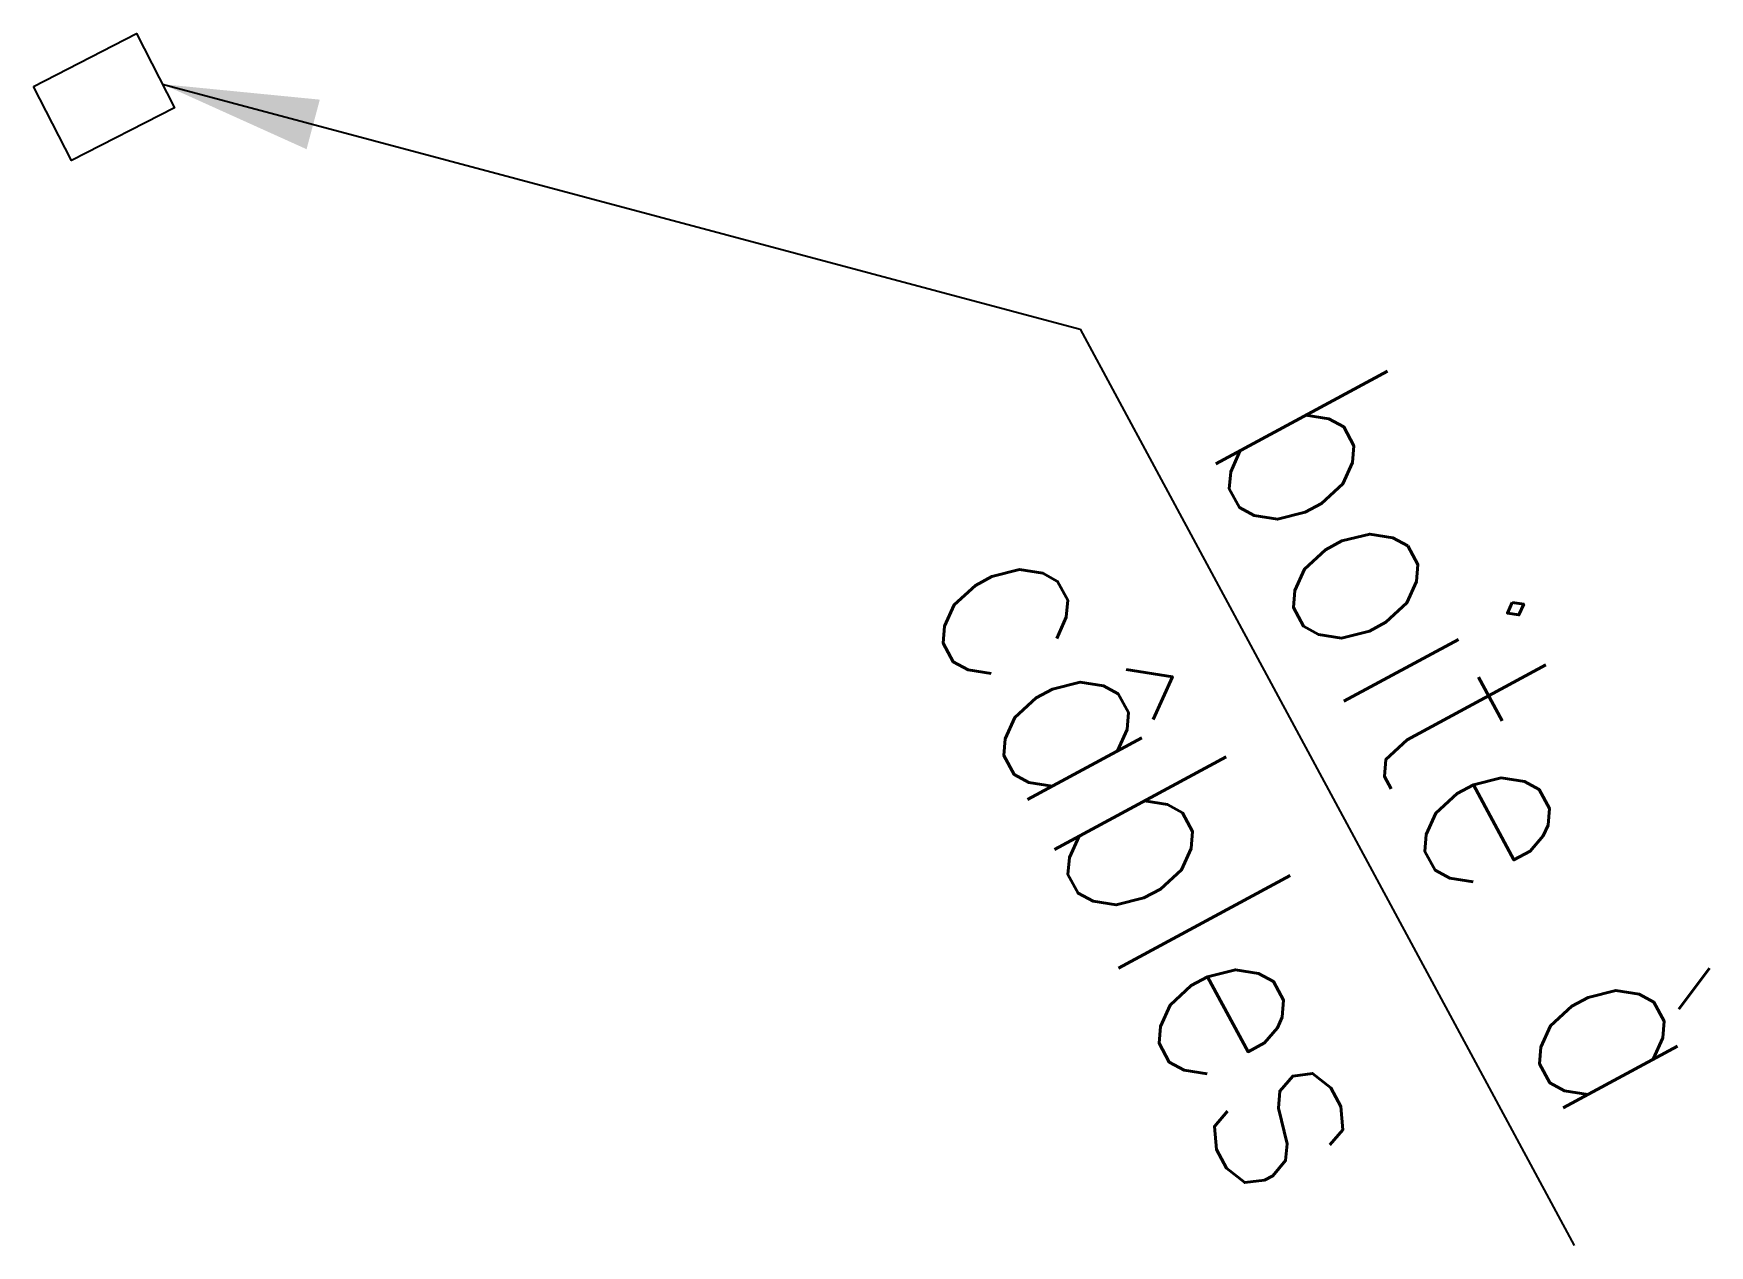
# Model space of a CAD drawing. Header units: millimetres. Extents: x 151011 to 151963, y 127140 to 128000.
# Drawn here: x 151076.47 to 151089.36, y 127346.14 to 127355.46 of the extents above; entities that cross this region are included whole.
import ezdxf

# ---------------------------------------------------------------- set-up
doc = ezdxf.new("R2010")
doc.units = ezdxf.units.MM
doc.layers.add('P_340', color=7, linetype='CONTINUOUS')
doc.styles.get("Standard").update_dxf_attribs({"font": 'romans.shx', "width": 0.85})
doc.dimstyles.get("Standard").update_dxf_attribs({"dimtxt": 1.5, "dimasz": 1.2, "dimexe": 0.625, "dimexo": 0.625, "dimgap": 0.25, "dimtad": 1, "dimdec": 1, "dimzin": 0, "dimdsep": 46, "dimtxsty": 'Standard', "dimcen": -0.5, "dimadec": 0, "dimazin": 0, "dimtfac": 1, "dimtdec": 1, "dimtmove": 0, "dimatfit": 3, "dimfxl": 1, "dimtolj": 1, "dimtzin": 0, "dimarcsym": 0})

msp = doc.modelspace()

# ---------------------------------------------------------------- linework, layer by layer
at = {"layer": 'P_340'}
msp.add_lwpolyline([(151076.467, 127355.055), (151077.259, 127355.461), (151077.552, 127354.891), (151076.76, 127354.484)], close=True, dxfattribs=at)

# ---------------------------------------------------------------- texts
at = {"layer": 'P_340', "linetype": 'Continuous', "insert": (151083.257, 127351.158), "char_height": 1.5, "attachment_point": 7, "rotation": 298.3448}
msp.add_mtext('\\A1;boite à \\Pcâbles', dxfattribs=at)

# ---------------------------------------------------------------- leaders
at = {"layer": 'P_340', "linetype": 'Continuous', "annotation_type": 0, "has_hookline": 1, "hookline_direction": 0, "text_width": 6.557, "horizontal_direction": (0.474777, -0.880106, 0)}
msp.add_leader([(151077.459, 127355.072), (151084.517, 127353.187), (151085.087, 127352.131)], dimstyle='Standard', override={"dimgap": 0.25, "dimtad": 2}, dxfattribs=at)

doc.saveas('drawing.dxf')
